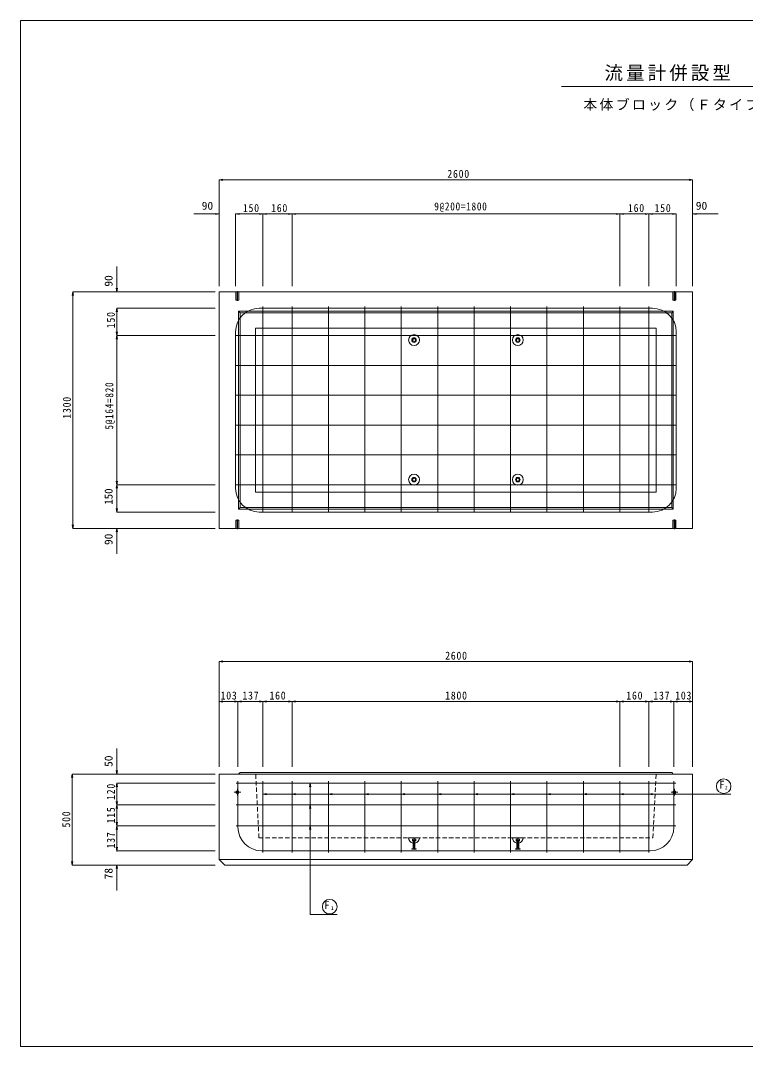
# Model space of a CAD drawing. Units: millimetres, scale not verified. Extents: x -3978 to 3978, y -2819 to 2819.
# Drawn here: x -3978 to 3, y -2819 to 2819 of the extents above; entities that cross this region are included whole.
import ezdxf
from ezdxf.enums import TextEntityAlignment as Align

# ---------------------------------------------------------------- set-up
doc = ezdxf.new("R2010")
doc.units = ezdxf.units.MM
doc.header["$LTSCALE"] = 20
doc.linetypes.add('CHAIN2', pattern=[12, 9, -1, 1, -1])
doc.linetypes.add('DASHED1', pattern=[1.8, 1.2, -0.6])
for name, color, linetype, lineweight in [('0-1_製品図', 4, 'Continuous', 9), ('0-3_鉄筋', 2, 'Continuous', 9), ('0-6_鉄筋', 4, 'Continuous', 9), ('0-F', 7, 'Continuous', 9), ('1-0', 7, 'Continuous', 9)]:
    doc.layers.add(name, color=color, linetype=linetype, lineweight=lineweight)
doc.styles.add('ＭＳ ゴシック', font='')
doc.styles.get('ＭＳ ゴシック').set_extended_font_data('MS Gothic')

msp = doc.modelspace()

# ---------------------------------------------------------------- linework, layer by layer
at = {"layer": '0-1_製品図', "color": 3}
for p, q in [((-2887.1, 27.95), (-2887.1, 1327.95)), ((-2887.1, 1327.95), (-287.1, 1327.95)), ((-287.1, 27.95), (-287.1, 1327.95)), ((-2887.1, 27.95), (-287.1, 27.95)), ((-2772.1, -1312.6), (-2781.1, -1321.6)), ((-287.1, -1791.6), (-287.1, -1321.6)), ((-2887.1, -1791.6), (-287.1, -1791.6)), ((-2887.1, -1791.6), (-2857.1, -1821.6))]:
    msp.add_line(p, q, dxfattribs=at)
at = {"layer": '0-1_製品図', "color": 7, "linetype": 'DASHED1'}
for p, q in [((-2779.1, 1327.95), (-2795.1, 1327.95)), ((-2779.1, 1327.95), (-2795.1, 1327.95)), ((-395.1, 1327.95), (-379.1, 1327.95)), ((-395.1, 1327.95), (-379.1, 1327.95)), ((-2779.1, 27.95), (-2795.1, 27.95)), ((-2779.1, 27.95), (-2795.1, 27.95)), ((-395.1, 27.95), (-379.1, 27.95)), ((-395.1, 27.95), (-379.1, 27.95)), ((-2669.15, -1671.6), (-2687.1, -1312.6))]:
    msp.add_line(p, q, dxfattribs=at)
at = {"layer": '0-1_製品図'}
for p, q in [((-2794, 1282.95), (-2794, 1327.95)), ((-2780.2, 1327.95), (-2780.2, 1282.95)), ((-394, 1327.95), (-394, 1282.95)), ((-380.2, 1282.95), (-380.2, 1327.95)), ((-2794, 1282.95), (-2795.1, 1284.05)), ((-2780.2, 1282.95), (-2794, 1282.95)), ((-2779.1, 1284.05), (-2780.2, 1282.95)), ((-395.1, 1284.05), (-394, 1282.95)), ((-394, 1282.95), (-380.2, 1282.95)), ((-380.2, 1282.95), (-379.1, 1284.05)), ((-2781.1, 1221.95), (-2772.1, 1212.95)), ((-402.1, 1212.95), (-393.1, 1221.95)), ((-2687.1, 227.95), (-2687.1, 1127.95)), ((-487.1, 227.95), (-2687.1, 227.95)), ((-2781.1, 133.95), (-2772.1, 142.95)), ((-402.1, 142.95), (-393.1, 133.95)), ((-2794, 72.95), (-2795.1, 71.85)), ((-2794, 72.95), (-2794, 27.95)), ((-2780.2, 72.95), (-2794, 72.95)), ((-2780.2, 27.95), (-2780.2, 72.95)), ((-2779.1, 71.85), (-2780.2, 72.95)), ((-395.1, 71.85), (-394, 72.95)), ((-394, 27.95), (-394, 72.95)), ((-394, 72.95), (-380.2, 72.95)), ((-380.2, 72.95), (-380.2, 27.95)), ((-380.2, 72.95), (-379.1, 71.85)), ((-1847.1, -1671.6), (-1787.1, -1671.6)), ((-1826.1, -1679.6), (-1826.1, -1687.1)), ((-1826.1, -1679.6), (-1808.1, -1679.6)), ((-1826.1, -1687.1), (-1808.1, -1687.1)), ((-1822.1, -1690.1), (-1826.1, -1687.1)), ((-1822.1, -1690.1), (-1822.1, -1727.6)), ((-1822.1, -1690.1), (-1812.1, -1690.1)), ((-1817.1, -1671.6), (-1817.1, -1734.6)), ((-1812.1, -1690.1), (-1808.1, -1687.1)), ((-1812.1, -1690.1), (-1812.1, -1727.6)), ((-1808.1, -1679.6), (-1808.1, -1687.1)), ((-1277.1, -1671.6), (-1217.1, -1671.6)), ((-1256.1, -1679.6), (-1256.1, -1687.1)), ((-1256.1, -1679.6), (-1238.1, -1679.6)), ((-1256.1, -1687.1), (-1238.1, -1687.1)), ((-1252.1, -1690.1), (-1256.1, -1687.1)), ((-1252.1, -1690.1), (-1252.1, -1727.6)), ((-1252.1, -1690.1), (-1242.1, -1690.1)), ((-1247.1, -1671.6), (-1247.1, -1734.6)), ((-1242.1, -1690.1), (-1238.1, -1687.1)), ((-1242.1, -1690.1), (-1242.1, -1727.6)), ((-1238.1, -1679.6), (-1238.1, -1687.1)), ((-1829.6, -1732.6), (-1829.6, -1734.6)), ((-1829.6, -1732.6), (-1804.6, -1732.6)), ((-1829.6, -1734.6), (-1804.6, -1734.6)), ((-1804.6, -1732.6), (-1804.6, -1734.6)), ((-1259.6, -1732.6), (-1259.6, -1734.6)), ((-1259.6, -1732.6), (-1234.6, -1732.6)), ((-1259.6, -1734.6), (-1234.6, -1734.6)), ((-1234.6, -1732.6), (-1234.6, -1734.6))]:
    msp.add_line(p, q, dxfattribs=at)
at = {"layer": '0-1_製品図', "linetype": 'CHAIN2'}
for p, q in [((-2787.1, 1331.9), (-2787.1, 1279)), ((-387.1, 1331.9), (-387.1, 1279)), ((-2787.1, 24), (-2787.1, 76.9)), ((-387.1, 24), (-387.1, 76.9))]:
    msp.add_line(p, q, dxfattribs=at)
at = {"layer": '0-1_製品図', "color": 7}
for p, q in [((-2787.1, -1403.35), (-2787.1, -1439.85)), ((-387.1, -1403.35), (-387.1, -1439.85)), ((-2768.85, -1421.6), (-2805.35, -1421.6)), ((-368.85, -1421.6), (-405.35, -1421.6))]:
    msp.add_line(p, q, dxfattribs=at)
at = {"layer": '0-1_製品図'}
for points in [[(-2795.1, 1284.05), (-2795.1, 1327.95), (-2779.1, 1327.95), (-2779.1, 1284.05)], [(-379.1, 1284.05), (-379.1, 1327.95), (-395.1, 1327.95), (-395.1, 1284.05)], [(-487.1, 227.95), (-487.1, 1127.95), (-2687.1, 1127.95)], [(-2795.1, 71.85), (-2795.1, 27.95), (-2779.1, 27.95), (-2779.1, 71.85)], [(-379.1, 71.85), (-379.1, 27.95), (-395.1, 27.95), (-395.1, 71.85)]]:
    msp.add_lwpolyline(points, dxfattribs=at)
for points in [[(-2781.1, 1221.95), (-393.1, 1221.95), (-393.1, 133.95), (-2781.1, 133.95)], [(-2772.1, 1212.95), (-402.1, 1212.95), (-402.1, 142.95), (-2772.1, 142.95)]]:
    msp.add_lwpolyline(points, close=True, dxfattribs=at)
at = {"layer": '0-1_製品図', "color": 3}
for points in [[(-2887.1, -1791.6), (-2887.1, -1321.6), (-287.1, -1321.6)], [(-2772.1, -1312.6), (-402.1, -1312.6), (-393.1, -1321.6)], [(-2857.1, -1821.6), (-317.1, -1821.6), (-287.1, -1791.6)]]:
    msp.add_lwpolyline(points, dxfattribs=at)
at = {"layer": '0-1_製品図', "color": 7, "linetype": 'DASHED1'}
msp.add_lwpolyline([(-2669.15, -1671.6), (-505.05, -1671.6), (-487.1, -1312.6)], dxfattribs=at)
at = {"layer": '0-1_製品図'}
for centre, radius in [((-1817.1, 1062.78), 30), ((-1817.1, 1062.78), 12.5), ((-1247.1, 1062.78), 30), ((-1247.1, 1062.78), 12.5), ((-1817.1, 1062.78), 8), ((-1247.1, 1062.78), 8), ((-1817.1, 295.95), 30), ((-1817.1, 295.95), 12.5), ((-1817.1, 295.95), 8), ((-1247.1, 295.95), 30), ((-1247.1, 295.95), 12.5), ((-1247.1, 295.95), 8)]:
    msp.add_circle(centre, radius, dxfattribs=at)
at = {"layer": '0-1_製品図', "color": 7, "lineweight": 18}
for centre in [(-2787.1, -1421.6), (-387.1, -1421.6)]:
    msp.add_circle(centre, 8.25, dxfattribs=at)
at = {"layer": '0-1_製品図'}
for centre, radius, start, end in [((-1817.1, -1671.6), 30, 180, 260.40593), ((-1817.1, -1671.6), 30, 279.59407, 0), ((-1247.1, -1671.6), 30, 180, 260.40593), ((-1247.1, -1671.6), 30, 279.59407, 0), ((-1827.1, -1727.6), 5, 270, 0), ((-1807.1, -1727.6), 5, 180, 270), ((-1257.1, -1727.6), 5, 270, 0), ((-1237.1, -1727.6), 5, 180, 270)]:
    msp.add_arc(centre, radius, start, end, dxfattribs=at)
at = {"layer": '0-3_鉄筋'}
for p, q in [((-2647.1, 1247.95), (-2647.1, 117.95)), ((-2487.1, 1247.95), (-2487.1, 117.95)), ((-2287.1, 1247.95), (-2287.1, 117.95)), ((-2087.1, 1247.95), (-2087.1, 117.95)), ((-1887.1, 1247.95), (-1887.1, 117.95)), ((-1687.1, 1247.95), (-1687.1, 117.95)), ((-1487.1, 1247.95), (-1487.1, 117.95)), ((-1287.1, 1247.95), (-1287.1, 117.95)), ((-1087.1, 1247.95), (-1087.1, 117.95)), ((-887.1, 1247.95), (-887.1, 117.95)), ((-687.1, 1247.95), (-687.1, 807.68)), ((-527.1, 1247.95), (-527.1, 117.95)), ((-507.1, 1237.95), (-2667.1, 1237.95)), ((-2797.1, 247.95), (-2797.1, 1107.95)), ((-2797.1, 1087.95), (-377.1, 1087.95)), ((-377.1, 1107.95), (-377.1, 247.95)), ((-2797.1, 923.95), (-377.1, 923.95)), ((-687.1, 821.58), (-687.1, 117.95)), ((-2797.1, 759.95), (-600, 759.95)), ((-659.21, 759.95), (-377.1, 759.95)), ((-2797.1, 595.95), (-625.7, 595.95)), ((-659.21, 595.95), (-377.1, 595.95)), ((-2797.1, 431.95), (-377.1, 431.95)), ((-2797.1, 267.95), (-377.1, 267.95)), ((-507.1, 117.95), (-2667.1, 117.95)), ((-380.1, -1371.6), (-2794.1, -1371.6)), ((-2784.1, -1613.6), (-2784.1, -1361.6)), ((-2647.1, -1361.6), (-2647.1, -1753.6)), ((-2487.1, -1361.6), (-2487.1, -1753.6)), ((-2287.1, -1361.6), (-2287.1, -1753.6)), ((-2087.1, -1361.6), (-2087.1, -1753.6)), ((-1887.1, -1361.6), (-1887.1, -1753.6)), ((-1687.1, -1361.6), (-1687.1, -1753.6)), ((-1487.1, -1361.6), (-1487.1, -1753.6)), ((-1287.1, -1361.6), (-1287.1, -1753.6)), ((-1087.1, -1361.6), (-1087.1, -1753.6)), ((-887.1, -1361.6), (-887.1, -1753.6)), ((-687.1, -1361.6), (-687.1, -1753.6)), ((-527.1, -1361.6), (-527.1, -1753.6)), ((-390.1, -1613.6), (-390.1, -1361.6)), ((-380.1, -1491.6), (-2794.1, -1491.6)), ((-380.1, -1606.6), (-2794.1, -1606.6)), ((-2654.1, -1743.6), (-520.1, -1743.6))]:
    msp.add_line(p, q, dxfattribs=at)
for centre, start, end in [((-2667.1, 1107.95), 90, 180), ((-507.1, 1107.95), 0, 90), ((-2667.1, 247.95), 180, 270), ((-507.1, 247.95), 270, 0), ((-2654.1, -1613.6), 180, 270), ((-520.1, -1613.6), 270, 0)]:
    msp.add_arc(centre, 130, start, end, dxfattribs=at)
at = {"layer": '0-6_鉄筋'}
for p, q in [((-2887.1, 1943.65), (-2867.4, 1947.13)), ((-287.1, 1943.65), (-2887.1, 1943.65)), ((-2887.1, 1943.65), (-2867.4, 1940.18)), ((-2887.1, 1943.65), (-2887.1, 1755.72)), ((-287.1, 1943.65), (-306.8, 1947.13)), ((-287.1, 1943.65), (-306.8, 1940.18)), ((-287.1, 1943.65), (-287.1, 1755.72)), ((-2887.1, 1755.72), (-3027.1, 1755.72)), ((-2887.1, 1755.72), (-2906.8, 1759.2)), ((-2887.1, 1755.72), (-2906.8, 1752.25)), ((-2887.1, 1755.72), (-2887.1, 1359.14)), ((-2797.1, 1755.72), (-2777.4, 1759.2)), ((-2797.1, 1755.72), (-2657.1, 1755.72)), ((-2797.1, 1755.72), (-2777.4, 1752.25)), ((-2797.1, 1755.72), (-2797.1, 1359.14)), ((-2647.1, 1755.72), (-2787.1, 1755.72)), ((-2647.1, 1755.72), (-2666.8, 1759.2)), ((-2647.1, 1755.72), (-2666.8, 1752.25)), ((-2647.1, 1755.72), (-2627.4, 1759.2)), ((-2647.1, 1755.72), (-2507.1, 1755.72)), ((-2647.1, 1755.72), (-2647.1, 1359.14)), ((-2647.1, 1755.72), (-2487.1, 1755.72)), ((-2487.1, 1755.72), (-2627.1, 1755.72)), ((-2487.1, 1755.72), (-2506.8, 1759.2)), ((-2487.1, 1755.72), (-2506.8, 1752.25)), ((-2487.1, 1755.72), (-2467.4, 1759.2)), ((-2487.1, 1755.72), (-2347.1, 1755.72)), ((-2487.1, 1755.72), (-2467.4, 1752.25)), ((-2487.1, 1755.72), (-2487.1, 1359.14)), ((-2487.1, 1755.72), (-687.1, 1755.72)), ((-687.1, 1755.72), (-827.1, 1755.72)), ((-687.1, 1755.72), (-706.8, 1759.2)), ((-687.1, 1755.72), (-706.8, 1752.25)), ((-687.1, 1755.72), (-667.4, 1759.2)), ((-687.1, 1755.72), (-547.1, 1755.72)), ((-687.1, 1755.72), (-667.4, 1752.25)), ((-687.1, 1755.72), (-687.1, 1359.14)), ((-687.1, 1755.72), (-527.1, 1755.72)), ((-527.1, 1755.72), (-667.1, 1755.72)), ((-527.1, 1755.72), (-546.8, 1759.2)), ((-527.1, 1755.72), (-546.8, 1752.25)), ((-527.1, 1755.72), (-507.4, 1759.2)), ((-527.1, 1755.72), (-527.1, 1359.14)), ((-527.1, 1755.72), (-377.1, 1755.72)), ((-527.1, 1755.72), (-507.4, 1752.25)), ((-527.1, 1755.72), (-527.1, 1359.14)), ((-377.1, 1755.72), (-517.1, 1755.72)), ((-377.1, 1755.72), (-396.8, 1759.2)), ((-377.1, 1755.72), (-396.8, 1759.2)), ((-377.1, 1755.72), (-396.8, 1752.25)), ((-377.1, 1755.72), (-396.8, 1752.25)), ((-377.1, 1755.72), (-377.1, 1359.14)), ((-287.1, 1755.72), (-267.4, 1759.2)), ((-287.1, 1755.72), (-147.1, 1755.72)), ((-287.1, 1755.72), (-267.4, 1752.25)), ((-287.1, 1755.72), (-287.1, 1359.14)), ((-3449.74, 1327.95), (-3449.74, 1467.95)), ((-3691.57, 1327.95), (-3695.04, 1308.25)), ((-3691.57, 1327.95), (-3691.57, 27.95)), ((-3691.57, 1327.95), (-3688.09, 1308.25)), ((-3691.57, 1327.95), (-3449.74, 1327.95)), ((-3449.74, 1327.95), (-3453.21, 1347.65)), ((-3449.74, 1327.95), (-3446.27, 1347.65)), ((-3449.74, 1327.95), (-2908.73, 1327.95)), ((-3449.74, 1237.95), (-3453.21, 1218.25)), ((-3449.74, 1087.95), (-3449.74, 1237.95)), ((-3449.74, 1237.95), (-2908.73, 1237.95)), ((-3449.74, 1237.95), (-3449.74, 1097.95)), ((-3449.74, 1237.95), (-3446.27, 1218.25)), ((-3449.74, 1087.95), (-3449.74, 1227.95)), ((-3449.74, 1087.95), (-3453.21, 1107.65)), ((-3449.74, 1087.95), (-3453.21, 1068.25)), ((-3449.74, 1087.95), (-3446.27, 1107.65)), ((-3449.74, 267.95), (-3449.74, 1087.95)), ((-3449.74, 1087.95), (-2908.73, 1087.95)), ((-3449.74, 1087.95), (-3449.74, 947.95)), ((-3449.74, 1087.95), (-3446.27, 1068.25)), ((-3449.74, 267.95), (-3449.74, 407.95)), ((-3449.74, 267.95), (-3453.21, 287.65)), ((-3449.74, 267.95), (-3453.21, 248.25)), ((-3449.74, 267.95), (-2908.73, 267.95)), ((-3449.74, 267.95), (-3449.74, 127.95)), ((-3449.74, 267.95), (-3446.27, 248.25)), ((-3449.74, 117.95), (-3449.74, 257.95)), ((-3449.74, 117.95), (-3453.21, 137.65)), ((-3449.74, 117.95), (-3446.27, 137.65)), ((-3449.74, 117.95), (-2908.73, 117.95)), ((-3691.57, 27.95), (-3695.04, 47.65)), ((-3691.57, 27.95), (-3688.09, 47.65)), ((-3691.57, 27.95), (-3449.74, 27.95)), ((-3449.74, 27.95), (-3453.21, 8.25)), ((-3449.74, 27.95), (-3449.74, -112.05)), ((-3449.74, 27.95), (-3446.27, 8.25)), ((-3449.74, 27.95), (-2908.73, 27.95)), ((-2887.1, -703.82), (-2867.4, -700.35)), ((-2887.1, -703.82), (-287.1, -703.82)), ((-2887.1, -703.82), (-2867.4, -707.29)), ((-2887.1, -703.82), (-2887.1, -922.9)), ((-287.1, -703.82), (-306.8, -700.35)), ((-287.1, -703.82), (-306.8, -707.29)), ((-287.1, -703.82), (-287.1, -922.9)), ((-2887.1, -922.9), (-2867.4, -919.43)), ((-2887.1, -922.9), (-2784.1, -922.9)), ((-2887.1, -922.9), (-2867.4, -926.37)), ((-2887.1, -922.9), (-2887.1, -1282.19)), ((-2784.1, -922.9), (-2803.8, -919.43)), ((-2784.1, -922.9), (-2803.8, -926.37)), ((-2784.1, -922.9), (-2764.4, -919.43)), ((-2784.1, -922.9), (-2784.1, -1282.19)), ((-2784.1, -922.9), (-2647.1, -922.9)), ((-2784.1, -922.9), (-2764.4, -926.37)), ((-2647.1, -922.9), (-2666.8, -919.43)), ((-2647.1, -922.9), (-2666.8, -926.37)), ((-2647.1, -922.9), (-2627.4, -919.43)), ((-2647.1, -922.9), (-2647.1, -1282.19)), ((-2647.1, -922.9), (-2487.1, -922.9)), ((-2647.1, -922.9), (-2627.4, -926.37)), ((-2487.1, -922.9), (-2506.8, -919.43)), ((-2487.1, -922.9), (-2506.8, -926.37)), ((-2487.1, -922.9), (-2467.4, -919.43)), ((-2487.1, -922.9), (-2487.1, -1282.19)), ((-2487.1, -922.9), (-687.1, -922.9)), ((-2487.1, -922.9), (-2467.4, -926.37)), ((-687.1, -922.9), (-706.8, -919.43)), ((-687.1, -922.9), (-706.8, -926.37)), ((-687.1, -922.9), (-667.4, -919.43)), ((-687.1, -922.9), (-687.1, -1282.19)), ((-687.1, -922.9), (-527.1, -922.9)), ((-687.1, -922.9), (-667.4, -926.37)), ((-527.1, -922.9), (-546.8, -919.43)), ((-527.1, -922.9), (-546.8, -926.37)), ((-527.1, -922.9), (-507.4, -919.43)), ((-527.1, -922.9), (-527.1, -1282.19)), ((-527.1, -922.9), (-390.1, -922.9)), ((-527.1, -922.9), (-507.4, -926.37)), ((-390.1, -922.9), (-409.8, -919.43)), ((-390.1, -922.9), (-409.8, -926.37)), ((-390.1, -922.9), (-370.4, -919.43)), ((-390.1, -922.9), (-390.1, -1282.19)), ((-390.1, -922.9), (-287.1, -922.9)), ((-390.1, -922.9), (-370.4, -926.37)), ((-287.1, -922.9), (-306.8, -919.43)), ((-287.1, -922.9), (-306.8, -926.37)), ((-287.1, -922.9), (-287.1, -1282.19)), ((-3449.74, -1321.6), (-3449.74, -1181.6)), ((-3695.04, -1321.6), (-3698.51, -1341.3)), ((-3695.04, -1321.6), (-3695.04, -1821.6)), ((-3695.04, -1321.6), (-3691.57, -1341.3)), ((-3695.04, -1321.6), (-3449.74, -1321.6)), ((-3449.74, -1321.6), (-3453.21, -1301.9)), ((-3449.74, -1321.6), (-3446.27, -1301.9)), ((-3449.74, -1321.6), (-2908.73, -1321.6)), ((-3449.74, -1371.6), (-3453.21, -1391.3)), ((-3449.74, -1491.6), (-3449.74, -1371.6)), ((-3449.74, -1371.6), (-2908.73, -1371.6)), ((-3449.74, -1371.6), (-3449.74, -1511.6)), ((-3449.74, -1371.6), (-3446.27, -1391.3)), ((-3449.74, -1491.6), (-3453.21, -1471.9)), ((-3449.74, -1491.6), (-3453.21, -1511.3)), ((-3449.74, -1606.6), (-3449.74, -1466.6)), ((-3449.74, -1491.6), (-3446.27, -1471.9)), ((-3449.74, -1606.6), (-3449.74, -1491.6)), ((-3449.74, -1491.6), (-2908.73, -1491.6)), ((-3449.74, -1491.6), (-3449.74, -1631.6)), ((-3449.74, -1491.6), (-3446.27, -1511.3)), ((-3449.74, -1606.6), (-3453.21, -1586.9)), ((-3449.74, -1606.6), (-3453.21, -1626.3)), ((-3449.74, -1743.6), (-3449.74, -1603.6)), ((-3449.74, -1606.6), (-2908.73, -1606.6)), ((-3449.74, -1606.6), (-3449.74, -1746.6)), ((-3449.74, -1606.6), (-3446.27, -1626.3)), ((-3449.74, -1743.6), (-3453.21, -1723.9)), ((-3449.74, -1743.6), (-3446.27, -1723.9)), ((-3449.74, -1743.6), (-2908.73, -1743.6)), ((-3695.04, -1821.6), (-3698.51, -1801.9)), ((-3695.04, -1821.6), (-3691.57, -1801.9)), ((-3695.04, -1821.6), (-3449.74, -1821.6)), ((-3449.74, -1821.6), (-3453.21, -1841.3)), ((-3449.74, -1821.6), (-3449.74, -1961.6)), ((-3449.74, -1821.6), (-3446.27, -1841.3)), ((-3449.74, -1821.6), (-2908.73, -1821.6))]:
    msp.add_line(p, q, dxfattribs=at)
at = {"layer": '0-6_鉄筋', "color": 7}
msp.add_line((-2387.1, -2093.64), (-2240.05, -2093.64), dxfattribs=at)
at = {"layer": '0-6_鉄筋'}
for points in [[(-2797.1, 1755.72), (-2647.1, 1755.72), (-2627.4, 1752.25)], [(-3449.74, 117.95), (-3449.74, 267.95), (-3446.27, 287.65)], [(-3449.74, -1743.6), (-3449.74, -1606.6), (-3446.27, -1586.9)]]:
    msp.add_lwpolyline(points, dxfattribs=at)
for centre in [(-116.51, -1388.47), (-2280.15, -2050.5)]:
    msp.add_circle(centre, 40.21, dxfattribs=at)
at = {"layer": '0-F'}
for p, q in [((-2387.1, -1371.6), (-2390.57, -1391.3)), ((-2387.1, -1371.6), (-2387.1, -2093.64)), ((-2387.1, -1371.6), (-2383.63, -1391.3)), ((-2647.1, -1431.6), (-2627.4, -1428.13)), ((-2647.1, -1431.6), (-2627.4, -1435.07)), ((-2647.1, -1431.6), (-76.41, -1431.6)), ((-2487.1, -1431.6), (-2467.4, -1428.13)), ((-2487.1, -1431.6), (-2467.4, -1435.07)), ((-2287.1, -1431.6), (-2267.4, -1428.13)), ((-2287.1, -1431.6), (-2267.4, -1435.07)), ((-2087.1, -1431.6), (-2067.4, -1428.13)), ((-2087.1, -1431.6), (-2067.4, -1435.07)), ((-1887.1, -1431.6), (-1867.4, -1428.13)), ((-1887.1, -1431.6), (-1867.4, -1435.07)), ((-1687.1, -1431.6), (-1667.4, -1428.13)), ((-1687.1, -1431.6), (-1667.4, -1435.07)), ((-1487.1, -1431.6), (-1467.4, -1428.13)), ((-1487.1, -1431.6), (-1467.4, -1435.07)), ((-1287.1, -1431.6), (-1267.4, -1428.13)), ((-1287.1, -1431.6), (-1267.4, -1435.07)), ((-1087.1, -1431.6), (-1067.4, -1428.13)), ((-1087.1, -1431.6), (-1067.4, -1435.07)), ((-887.1, -1431.6), (-867.4, -1428.13)), ((-887.1, -1431.6), (-867.4, -1435.07)), ((-687.1, -1431.6), (-667.4, -1428.13)), ((-687.1, -1431.6), (-667.4, -1435.07)), ((-527.1, -1431.6), (-507.4, -1428.13)), ((-527.1, -1431.6), (-507.4, -1435.07)), ((-2387.1, -1491.6), (-2390.57, -1511.3)), ((-2387.1, -1491.6), (-2383.63, -1511.3)), ((-2387.1, -1606.6), (-2390.57, -1626.3)), ((-2387.1, -1606.6), (-2383.63, -1626.3))]:
    msp.add_line(p, q, dxfattribs=at)
at = {"layer": '1-0', "color": 5}
for p, q in [((-3978.45, 2818.65), (-3978.45, -2818.65)), ((3978.45, 2818.65), (-3978.45, 2818.65)), ((-3978.45, -2818.65), (3978.45, -2818.65))]:
    msp.add_line(p, q, dxfattribs=at)
at = {"layer": '1-0'}
msp.add_line((-1006.29, 2455.59), (1016.54, 2455.59), dxfattribs=at)

# ---------------------------------------------------------------- texts
at = {"layer": '0-6_鉄筋', "color": 7, "style": 'ＭＳ ゴシック', "width": 1.05}
for p in [(-2983.34, 1765.72), (-269.59, 1765.72)]:
    msp.add_text('90', height=43.99, dxfattribs=at).set_placement(p, align=Align.BOTTOM_LEFT)
for s, p in [('90', (-3459.74, 1356.4)), ('90', (-3459.74, -63.51)), ('50', (-3459.74, -1282.54)), ('78', (-3459.74, -1900.44))]:
    msp.add_text(s, height=43.99, rotation=90, dxfattribs=at).set_placement(p, align=Align.BOTTOM_LEFT)
at = {"layer": '0-6_鉄筋', "color": 7, "style": 'ＭＳ ゴシック'}
msp.add_text('150', height=43.99, rotation=90, dxfattribs=at).set_placement((-3459.74, 157.95), align=Align.BOTTOM_LEFT)
for s, height, p in [('F', 42.77, (-140.91, -1414.39)), ('2', 19.55, (-110.06, -1411.75)), ('F', 42.77, (-2310.27, -2076.42)), ('1', 19.55, (-2273.69, -2073.78))]:
    msp.add_text(s, height=height, dxfattribs=at).set_placement(p, align=Align.BOTTOM_LEFT)
at = {"layer": '0-6_鉄筋', "color": 7, "char_height": 43.99, "attachment_point": 7, "style": 'ＭＳ ゴシック'}
for s, insert in [('\\T1.15;\\W0.9;2600', (-1634.1, 1953.65)), ('\\T1.15;\\W0.9;150', (-2757.1, 1765.72)), ('\\T1.15;\\W0.9;160', (-2602.1, 1765.72)), ('\\T1.15;\\W0.85;9@200=1800', (-1706.1, 1765.72)), ('\\T1.15;\\W0.9;160', (-642.1, 1765.72)), ('\\T1.15;\\W0.9;150', (-496.1, 1765.72)), ('\\T1.15;\\W0.9;2600', (-1646.1, -693.82)), ('\\T1.15;\\W0.9;103', (-2879.6, -912.9)), ('\\T1.15;\\W0.9;137', (-2759.6, -912.9)), ('\\T1.15;\\W0.9;160', (-2611.1, -912.9)), ('\\T1.15;\\W0.9;1800', (-1646.1, -912.9)), ('\\T1.15;\\W0.9;160', (-651.1, -912.9)), ('\\T1.15;\\W0.9;137', (-502.6, -912.9)), ('\\T1.15;\\W0.9;103', (-382.6, -912.9))]:
    msp.add_mtext(s, dxfattribs=dict(at, insert=insert))
at = {"layer": '0-6_鉄筋', "color": 7, "char_height": 43.99, "attachment_point": 7, "rotation": 90, "style": 'ＭＳ ゴシック'}
for s, insert in [('\\T1.15;\\W0.9;150', (-3459.74, 1127.95)), ('\\T1.15;\\W0.85;5@164=820', (-3459.74, 570.95)), ('\\T1.15;\\W0.9;1300', (-3701.57, 630.95)), ('\\T1.15;\\W0.9;120', (-3459.74, -1463.89)), ('\\T1.15;\\W0.9;115', (-3459.74, -1593.1)), ('\\T1.15;\\W0.9;500', (-3705.04, -1615.6)), ('\\T1.15;\\W0.9;137', (-3459.74, -1730.41))]:
    msp.add_mtext(s, dxfattribs=dict(at, insert=insert))
at = {"layer": '1-0', "attachment_point": 7, "style": 'ＭＳ ゴシック'}
for s, insert, char_height in [('\\T1.17;流量計併設型\u3000Ⅱ型\u3000配筋図', (-771.07, 2484.86), 74.29), ('\\T1.17;本体ブロック（Ｆタイプ）\u3000Ｓ＝１／２０', (-887.15, 2321.29), 55.76)]:
    msp.add_mtext(s, dxfattribs=dict(at, insert=insert, char_height=char_height))

doc.saveas('drawing.dxf')
